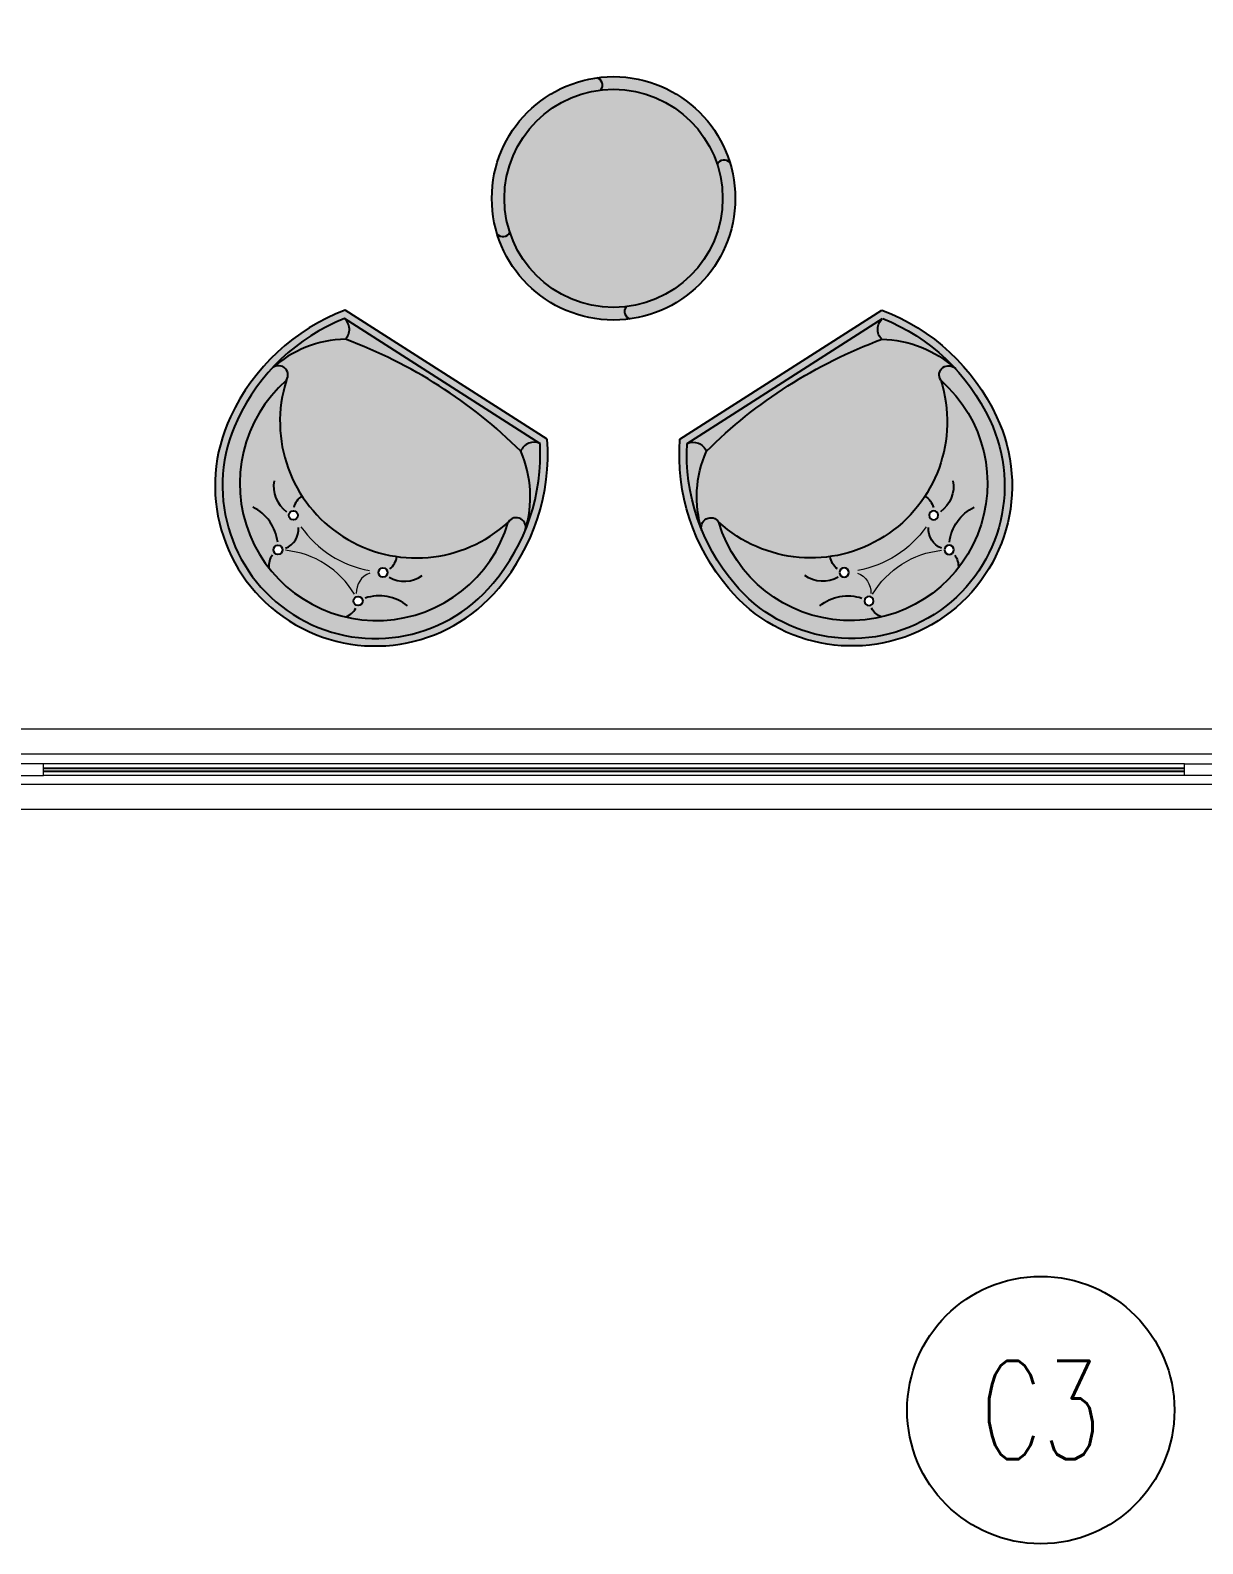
# Model space of a CAD drawing. Header units: inches. Extents: x 16106347 to 16308397, y -515360 to -420631.
# Drawn here: x 16177978 to 16181256, y -508398 to -504168 of the extents above; entities that cross this region are included whole.
import ezdxf
from ezdxf.enums import TextEntityAlignment as Align

# ---------------------------------------------------------------- set-up
doc = ezdxf.new("R2010")
doc.units = ezdxf.units.IN
doc.header["$LTSCALE"] = 1000
doc.header["$MEASUREMENT"] = 0
doc.layers.get('0').update_dxf_attribs({"color": 1})
for name, color, linetype in [('00', 252, 'Continuous'), ('S-COLUMN CIRCLE', 9, 'Continuous'), ('S-COLUMN NO', 2, 'Continuous')]:
    doc.layers.add(name, color=color, linetype=linetype)
for name, color, linetype, lineweight in [('ELE', 252, 'Continuous', 5), ('estofado', 7, 'Continuous', 25), ('HACTH', 8, 'Continuous', 5), ('P GLASS', 140, 'Continuous', 25), ('WALL', 7, 'Continuous', 30), ('window', 150, 'Continuous', 9)]:
    doc.layers.add(name, color=color, linetype=linetype, lineweight=lineweight)
doc.styles.add('ROMANS', font='simplex.shx', dxfattribs={"width": 0.7})

# ---------------------------------------------------------------- blocks, each defined once
blk = doc.blocks.new('PASSAGEWINDOWW')
at = {"layer": 'HACTH', "lineweight": -3, "ltscale": 1.5}
for points in [[(332554.05, -16990.65), (332554.05, -16987.32), (332552.52, -16987.32), (332552.52, -16990.65), (332554.04, -16990.65)], [(332690.52, -16990.65), (332690.52, -16987.32), (332688.98, -16987.32), (332688.98, -16988.39), (332688.98, -16989.71), (332688.98, -16990.65)]]:
    blk.add_hatch(color=252, dxfattribs=at).paths.add_polyline_path(points)
at = {"layer": 'P GLASS', "color": 140, "ltscale": 19, "elevation": 0}
for points in [[(332685.31, -16988.89), (332557.72, -16988.89)], [(332685.31, -16989.22), (332557.72, -16989.22)]]:
    blk.add_lwpolyline(points, dxfattribs=at)
at = {"layer": 'window', "color": 18, "ltscale": 19}
for p, q in [((332554.05, -16987.32, 0), (332552.52, -16987.32, 0)), ((332554.05, -16988.39, 0), (332554.05, -16987.32, 0)), ((332688.98, -16988.39, 0), (332688.98, -16987.32, 0)), ((332688.98, -16987.32, 0), (332690.52, -16987.32, 0)), ((332554.05, -16988.39, 0), (332554.05, -16989.71, 0)), ((332554.05, -16989.71, 0), (332554.05, -16988.39, 0)), ((332554.05, -16990.65, 0), (332554.05, -16989.71, 0)), ((332557.72, -16989.71, 0), (332685.31, -16989.71, 0)), ((332554.05, -16990.65, 0), (332552.52, -16990.65, 0)), ((332688.98, -16990.65, 0), (332690.52, -16990.65, 0))]:
    blk.add_line(p, q, dxfattribs=at)
at = {"layer": 'window', "color": 7}
blk.add_line((332557.72, -16988.39, 0), (332685.31, -16988.39, 0), dxfattribs=at)
at = {"layer": 'window', "color": 18, "ltscale": 19, "elevation": 0}
for points in [[(332690.52, -16990.65), (332552.52, -16990.65), (332552.52, -16987.32), (332690.52, -16987.32)], [(332554.05, -16989.71), (332557.72, -16989.71), (332557.72, -16988.39), (332554.05, -16988.39)], [(332688.98, -16989.71), (332685.31, -16989.71), (332685.31, -16988.39), (332688.98, -16988.39)]]:
    blk.add_lwpolyline(points, close=True, dxfattribs=at)
blk = doc.blocks.new('Poltrona Jamaica GS')
h = blk.add_hatch(color=7)
h.paths.add_polyline_path([(-0.0603, 0.425, 0.882631), (-0.0603, -0.425, 0.196421), (0.3446, -0.32), (0.3446, 0.32, 0.196421)])
h.paths.add_polyline_path([(0.1062, 0.4019, -0.012047), (0.1074, 0.4017, -0.112031), (0.3246, 0.3099), (0.3246, -0.3099, -0.112031), (0.1074, -0.4017, -0.012047), (0.1062, -0.4019, -0.077298), (-0.0576, -0.4052, -0.883051), (-0.0576, 0.4052, -0.077298)], flags=16)
h.paths.add_polyline_path([(0.1021, 0.3517, 0.768571), (0.1021, -0.3517, -1.331472)], flags=0)
h.paths.add_polyline_path([(-0.1795, 0.142, -1), (-0.2039, 0.142, -1)], flags=0)
h.paths.add_polyline_path([(-0.2794, 0.127, -1), (-0.3039, 0.127, -1)], flags=0)
h.paths.add_polyline_path([(-0.1795, -0.142, -1), (-0.2039, -0.142, -1)], flags=0)
h.paths.add_polyline_path([(-0.2794, -0.127, -1), (-0.3039, -0.127, -1)], flags=0)
for points in [[(0.1108, 0.4007, 0.002986), (0.1074, 0.4017, 0.077872), (-0.0576, 0.4052, 0.883051), (-0.0576, -0.4052, 0.077872), (0.1074, -0.4017, 0.002986), (0.1108, -0.4007, 0.847123), (0.1021, -0.3517, -1.331472), (0.1021, 0.3517, 0.847123)], [(0.2792, 0.2777, 0.1789), (0.1108, 0.4007, -0.847123), (0.1021, 0.3517, 0.768571), (0.1021, -0.3517, -0.847123), (0.1108, -0.4007, 0.1789), (0.2792, -0.2777, 0.108054)], [(0.3246, 0.3099, 0.112031), (0.1074, 0.4017, -0.035625), (0.1108, 0.4007, -0.1789), (0.2792, 0.2777, 0.420191)], [(0.3246, 0.3099, -0.420191), (0.2792, 0.2777, -0.108054), (0.2792, -0.2777, -0.420191), (0.3246, -0.3099)], [(0.2792, -0.2777, -0.1789), (0.1108, -0.4007, -0.035625), (0.1074, -0.4017, 0.112031), (0.3246, -0.3099, 0.420191)]]:
    blk.add_hatch(color=7).paths.add_polyline_path(points)
h = blk.add_hatch(color=7)
h.paths.add_polyline_path([(0.1021, 0.3517, 1.331472), (0.1021, -0.3517, -0.768571)])
h.paths.add_polyline_path([(-0.3039, 0.127, -1), (-0.2794, 0.127, -1)], flags=16)
h.paths.add_polyline_path([(-0.2794, -0.127, -1), (-0.3039, -0.127, -1)], flags=16)
h.paths.add_polyline_path([(-0.2039, 0.142, -1), (-0.1795, 0.142, -1)], flags=16)
h.paths.add_polyline_path([(-0.1795, -0.142, -1), (-0.2039, -0.142, -1)], flags=16)
at = {"layer": 'estofado', "color": 18}
for points in [[(0.3246, -0.3099), (0.3246, 0.3099)], [(0.3446, -0.32), (0.3446, 0.32)]]:
    blk.add_lwpolyline(points, dxfattribs=at)
for centre in [(-0.2916, 0.127), (-0.1917, 0.142), (-0.2916, -0.127), (-0.1917, -0.142)]:
    blk.add_circle(centre, 0.0122, dxfattribs=at)
for centre, radius, start, end in [((-0.0071, 0), 0.4283, 97.1348, 262.8652), ((-0.0071, 0), 0.4083, 97.1077, 262.8923), ((0.0137, -0.1229), 0.5529, 53.2404, 97.6908), ((0.0137, -0.1229), 0.5329, 54.3108, 97.6908), ((0, 0), 0.3662, 73.8167, 286.1833), ((0.1024, 0.377), 0.0252, 269.3289, 81.3256), ((0.0287, 0.1115), 0.3007, 33.5704, 74.8263), ((0.1957, 0), 0.364, 104.9103, 255.0897), ((0.2862, 0.3161), 0.039, 259.7101, 350.877), ((-0.3514, 0.2315), 0.1204, 309.4911, 6.4548), ((-0.991, 0), 1.3002, 347.6657, 12.3343), ((-0.1113, 0.1586), 0.0821, 111.7953, 177.361), ((-0.3142, 0.0799), 0.0522, 86.9686, 126.7523), ((-0.1571, 0.1024), 0.0525, 65.9374, 108.7305), ((-0.2451, 0.1575), 0.0556, 234.4362, 306.8475), ((-0.3142, -0.0799), 0.0522, 233.2477, 273.0314), ((-0.3514, -0.2315), 0.1204, 353.5452, 50.5089), ((-0.1571, -0.1024), 0.0525, 251.2695, 294.0626), ((-0.1113, -0.1586), 0.0821, 182.639, 248.2047), ((0.0287, -0.1115), 0.3007, 285.1737, 326.4296), ((0.2862, -0.3161), 0.039, 9.123, 100.2899), ((0.0137, 0.1229), 0.5529, 262.3092, 306.7596), ((0.0137, 0.1229), 0.5329, 262.3092, 305.6892), ((0.1024, -0.377), 0.0252, 278.6744, 90.6711)]:
    blk.add_arc(centre, radius, start, end, dxfattribs=at)
at = {"layer": 'estofado', "color": 18, "lineweight": 5}
for centre, radius, start, end in [((-0.4976, 0), 0.2419, 333.1733, 26.8267), ((0.0588, 0), 0.2868, 157.7753, 202.2247), ((-0.2451, -0.1575), 0.0556, 53.1525, 125.5638)]:
    blk.add_arc(centre, radius, start, end, dxfattribs=at)
blk = doc.blocks.new('Puff Jamaica')
for points in [[(-0.2475, 0.2107, 0.526537), (-0.2259, 0.1841, -0.475153), (0.2259, 0.1841, 0.526537), (0.2475, 0.2107, 0.462037)], [(-0.2914, 0, 1), (0.2914, 0, 1)], [(-0.2259, 0.1841, -0.526537), (-0.2475, 0.2107, 0.178139), (-0.325, 0, 0.178139), (-0.2475, -0.2107, -0.526537), (-0.2259, -0.1841, -0.172597), (-0.2914, 0, -0.172597)], [(0.325, 0, 0.178139), (0.2475, 0.2107, -0.526537), (0.2259, 0.1841, -0.172597), (0.2914, 0, -0.172597), (0.2259, -0.1841, -0.526537), (0.2475, -0.2107, 0.178139)], [(-0.2259, -0.1841, 0.526537), (-0.2475, -0.2107, 0.462037), (0.2475, -0.2107, 0.526537), (0.2259, -0.1841, -0.475153)]]:
    blk.add_hatch(color=7).paths.add_polyline_path(points)
at = {"layer": 'estofado'}
for radius in [0.325, 0.2914]:
    blk.add_circle((0, 0), radius, dxfattribs=at)
for centre, start, end in [((-0.2276, 0.2048), 163.5018, 274.5757), ((0.2276, 0.2048), 265.4243, 16.4982), ((-0.2276, -0.2048), 85.4243, 196.4982), ((0.2276, -0.2048), 343.5018, 94.5757)]:
    blk.add_arc(centre, 0.0207, start, end, dxfattribs=at)
blk = doc.blocks.new('zw$8369')
at = {"layer": 'WALL', "color": 251, "lineweight": 20, "elevation": 0}
blk.add_lwpolyline([(-829.62, -944.75), (-691.62, -944.75), (-691.62, -953.75), (-829.62, -953.75)], close=True, dxfattribs=at)
at = {"layer": 'ELE', "color": 251, "xscale": -1}
blk.add_blockref('PASSAGEWINDOWW', (331860.89, 16039.73, 0), dxfattribs=at)
at = {"layer": 'estofado', "color": 251}
for name, p, xscale, yscale, zscale, rotation in [('Puff Jamaica', (-760.69, -885.44, 0), 41.86303881889785, 41.86303881889785, 41.86303881889785, 57.42772218445236), ('Poltrona Jamaica GS', (-787.16, -917.31, 0), 41.86303881889785, 41.86303881889785, 41.86303881889785, 57.42772218445236), ('Poltrona Jamaica GS', (-734.21, -917.31, 0), -41.86303881889788, 41.86303881889787, 41.86303881889787, 302.5722778155476)]:
    blk.add_blockref(name, p, dxfattribs=dict(at, xscale=xscale, yscale=yscale, zscale=zscale, rotation=rotation))

msp = doc.modelspace()

# ---------------------------------------------------------------- linework, layer by layer
at = {"layer": 'S-COLUMN CIRCLE'}
msp.add_circle((16180803.1, -508024.9, 0), 373.6, dxfattribs=at)

# ---------------------------------------------------------------- block references
at = {"layer": '00', "color": 1, "linetype": 'Continuous', "xscale": 25, "yscale": 25, "zscale": 25}
msp.add_blockref('zw$8369', (16198625.9, -482502.1, 0), dxfattribs=at)

# ---------------------------------------------------------------- texts
at = {"layer": 'S-COLUMN NO', "style": 'ROMANS', "width": 0.7}
msp.add_text('C3', height=275, dxfattribs=at).set_placement((16180803.1, -508024.9, 0), align=Align.MIDDLE)

doc.saveas('drawing.dxf')
